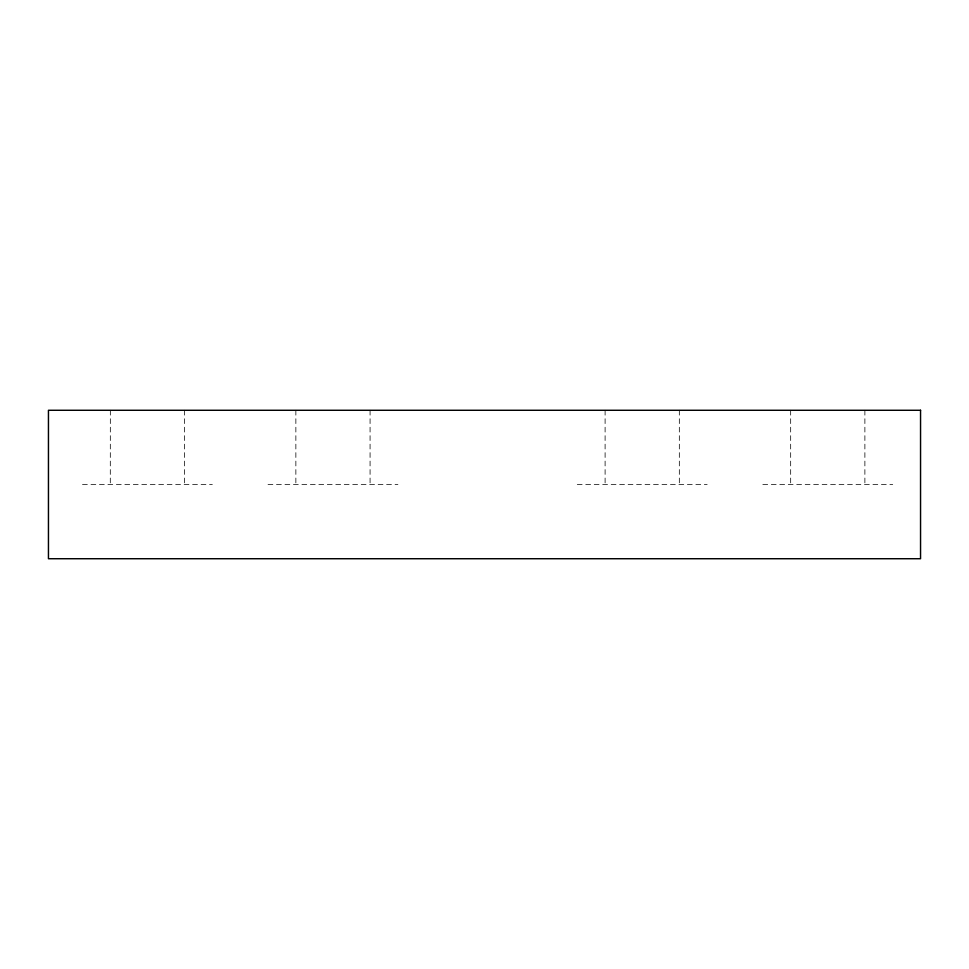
<?xml version="1.0" encoding="UTF-8"?>
<svg xmlns="http://www.w3.org/2000/svg" width="969" height="969" viewBox="0 0 969 969"><rect width="100%" height="100%" fill="white"/><g stroke="black" fill="none" stroke-linecap="round" stroke-linejoin="round"><path stroke-width="0.73" stroke-dasharray="4.84 3.63" d="M82.498 484.5L212.332 484.5M268.025 484.5L397.908 484.5M577.282 484.5L707.164 484.5M762.833 484.5L892.715 484.5M864.881 410.275L864.881 484.5M790.668 410.275L790.668 484.5M679.33 410.275L679.33 484.5M605.104 410.275L605.104 484.5M370.073 410.275L370.073 484.5M295.86 410.275L295.86 484.5M184.473 410.275L184.522 484.5M110.345 410.275L110.296 484.5"/><path stroke-width="1.45" d="M920.55 410.275L48.45 410.275L48.45 558.725L920.55 558.725L920.55 410.275"/></g></svg>
